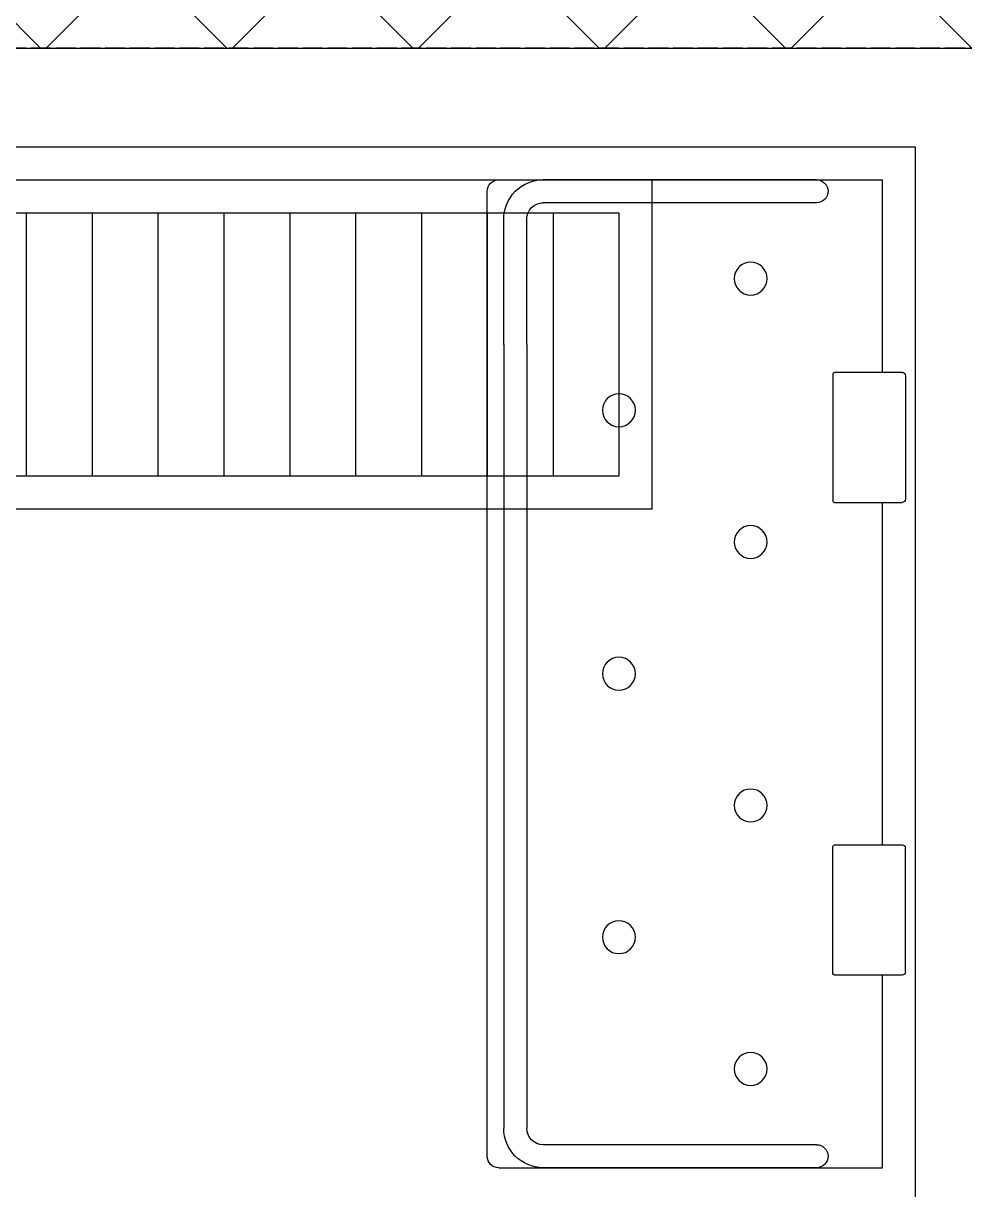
# Model space of a CAD drawing. Header units: millimetres. Extents: x 18456 to 179493, y -203649 to 469211.
# Drawn here: x 139088.7 to 139374.6, y 125377.3 to 125731.4 of the extents above; entities that cross this region are included whole.
import ezdxf

# ---------------------------------------------------------------- set-up
doc = ezdxf.new("R2010")
doc.units = ezdxf.units.MM
doc.linetypes.add('X-평면도(기본형)$0$HID2', pattern=[7.5, 6, -1.5])
for name, color, linetype, true_color in [('X-평면도(기본형)$0$40HAT', 9, 'Continuous', 0x808080), ('X-평면도(기본형)$0$FIN', 9, 'Continuous', 0x808080), ('X-평면도(기본형)$0$FUR', 6, 'Continuous', 0xff00ff), ('X-평면도(기본형)$0$UIS', 7, 'X-평면도(기본형)$0$HID2', 0x000000), ('X-평면도(기본형)$0$W2', 3, 'Continuous', 0x00ff00)]:
    doc.layers.add(name, color=color, linetype=linetype, true_color=true_color)

# ---------------------------------------------------------------- blocks, each defined once
blk = doc.blocks.new('X-평면도(기본형)$0$코너  선반')
at = {"layer": 'X-평면도(기본형)$0$FUR'}
for p, q in [((506927.8, 180420.77), (506927.8, 180400.27)), ((506928.8, 180421.77), (506966.3, 180421.77)), ((506928.8, 180421.77), (506966.3, 180421.77)), ((506967.3, 180400.27), (506967.3, 180420.77)), ((507071.3, 180400.27), (507071.3, 180420.77)), ((507109.8, 180421.77), (507072.3, 180421.77)), ((507109.8, 180421.77), (507072.3, 180421.77)), ((507110.8, 180420.77), (507110.8, 180400.27)), ((506869.3, 180298.27), (506869.3, 180414.77)), ((506869.3, 180414.77), (506927.8, 180414.77)), ((506967.3, 180414.77), (507071.3, 180414.77)), ((507110.8, 180414.77), (507169.3, 180414.77)), ((507169.3, 180298.27), (507169.3, 180414.77)), ((506928.3, 180399.77), (506966.8, 180399.77)), ((507110.3, 180399.77), (507071.8, 180399.77)), ((506872.8, 180294.77), (507165.8, 180294.77))]:
    blk.add_line(p, q, dxfattribs=at)
at = {"layer": 'X-평면도(기본형)$0$FUR', "color": 8, "true_color": 0x808080}
for p, q in [((506869.3, 180394.77), (506869.3, 180311.77)), ((506876.3, 180394.77), (506876.3, 180311.77)), ((507162.3, 180394.77), (507162.3, 180311.77)), ((507169.3, 180394.77), (507169.3, 180311.77)), ((507119.3, 180306.77), (506881.3, 180306.77)), ((507119.3, 180306.77), (507157.3, 180306.77)), ((507119.3, 180299.77), (506881.3, 180299.77)), ((507119.3, 180299.77), (507157.3, 180299.77))]:
    blk.add_line(p, q, dxfattribs=at)
for centre in [(506899.3, 180374.77), (506979.3, 180374.77), (507059.3, 180374.77), (507139.3, 180374.77), (506939.3, 180334.77), (507019.3, 180334.77), (507099.3, 180334.77)]:
    blk.add_circle(centre, 5, dxfattribs=at)
at = {"layer": 'X-평면도(기본형)$0$FUR'}
for centre, radius, start, end in [((506928.8, 180420.77), 1, 90, 180), ((506966.3, 180420.77), 1, 0, 90), ((507072.3, 180420.77), 1, 90, 180), ((507109.8, 180420.77), 1, 0, 90), ((506928.3, 180400.27), 0.5, 180, 270), ((506966.8, 180400.27), 0.5, 270, 0), ((507071.8, 180400.27), 0.5, 180, 270), ((507110.3, 180400.27), 0.5, 270, 0), ((506872.8, 180298.27), 3.5, 180, 270), ((507165.8, 180298.27), 3.5, 270, 0)]:
    blk.add_arc(centre, radius, start, end, dxfattribs=at)
at = {"layer": 'X-평면도(기본형)$0$FUR', "color": 8, "true_color": 0x808080}
for centre, radius, start, end in [((506872.8, 180394.77), 3.5, 0, 180), ((507165.8, 180394.77), 3.5, 0, 180), ((506881.3, 180311.77), 12, 180, 270), ((506881.3, 180311.77), 5, 180, 270), ((507157.3, 180311.77), 5, 270, 0), ((507157.3, 180311.77), 12, 270, 0)]:
    blk.add_arc(centre, radius, start, end, dxfattribs=at)
blk = doc.blocks.new('X-평면도(기본형)$0$T1')
at = {"layer": 'X-평면도(기본형)$0$FUR', "color": 8, "true_color": 0x808080}
for p, q in [((10, 670), (90, 670)), ((10, 650), (90, 650)), ((10, 630), (90, 630)), ((10, 610), (90, 610)), ((10, 590), (90, 590)), ((10, 570), (90, 570)), ((10, 550), (90, 550)), ((10, 530), (90, 530)), ((10, 510), (90, 510))]:
    blk.add_line(p, q, dxfattribs=at)
at = {"layer": 'X-평면도(기본형)$0$FUR'}
for points in [[(100, 270.92), (100, 0), (0, 0), (0, 700), (100, 700), (100, 487.43)], [(10, 461.78), (10, 690), (90, 690), (90, 487.47)]]:
    blk.add_lwpolyline(points, dxfattribs=at)

msp = doc.modelspace()

# ---------------------------------------------------------------- hatches: boundary and pattern name
at = {"layer": 'X-평면도(기본형)$0$40HAT'}
h = msp.add_hatch(dxfattribs=at)
h.set_pattern_fill('H3', color=256, scale=40, style=0, pattern_type=2)
h.set_pattern_definition([(315, (-266331.984, -31820.326), (28.2842712, 28.2842712), []), (45, (-266331.984, -31820.326), (-28.2842712, 28.2842712), [])])
h.paths.add_polyline_path([(139479.63, 124493.95), (139389.63, 124493.95), (139389.63, 125723.95), (136809.63, 125723.95), (136809.63, 125813.95), (139479.63, 125813.95), (139479.63, 125303.95), (140809.63, 125303.95), (140809.63, 125813.95), (140919.63, 125813.95), (140919.63, 125193.95), (139479.63, 125193.95)], flags=0)

# ---------------------------------------------------------------- linework, layer by layer
at = {"layer": 'X-평면도(기본형)$0$FIN'}
for p, q in [((136839.63, 125693.95), (139359.63, 125693.95)), ((139359.63, 125693.95), (139359.63, 124483.95))]:
    msp.add_line(p, q, dxfattribs=at)
at = {"layer": 'X-평면도(기본형)$0$UIS'}
msp.add_lwpolyline([(142249.63, 128693.95), (142249.63, 125463.95), (139389.63, 125463.95), (139389.63, 125723.95), (136809.63, 125723.95)], dxfattribs=at)
at = {"layer": 'X-평면도(기본형)$0$W2'}
msp.add_line((136809.63, 125723.95), (139389.63, 125723.95), dxfattribs=at)

# ---------------------------------------------------------------- block references
at = {"layer": 'X-평면도(기본형)$0$FUR', "rotation": 270}
msp.add_blockref('X-평면도(기본형)$0$T1', (138579.63, 125683.95), dxfattribs=at)
at = {"layer": 'X-평면도(기본형)$0$FUR', "xscale": -1, "rotation": 270}
msp.add_blockref('X-평면도(기본형)$0$코너  선반', (-41065.14, -381485.35), dxfattribs=at)

doc.saveas('drawing.dxf')
